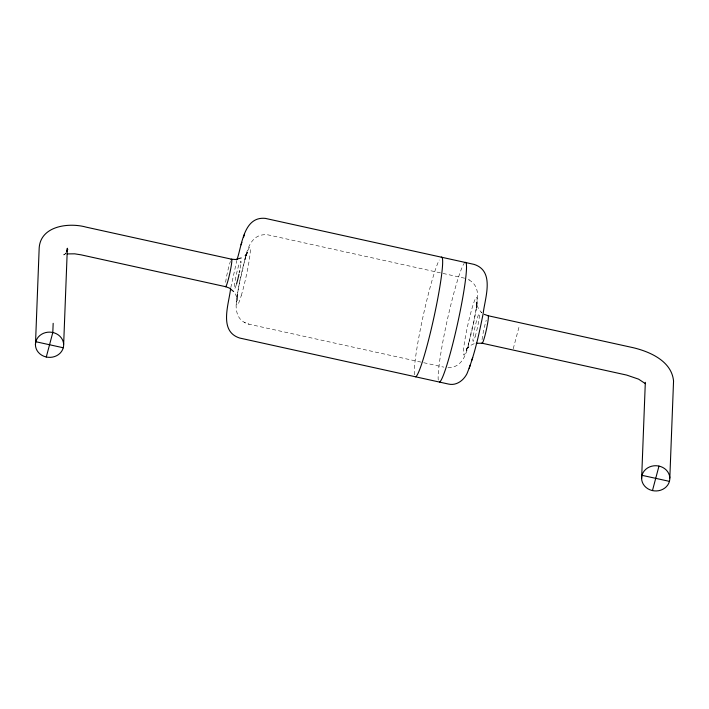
<?xml version="1.0" encoding="UTF-8"?>
<svg xmlns="http://www.w3.org/2000/svg" width="709" height="709" viewBox="0 0 709 709"><rect width="100%" height="100%" fill="white"/><g stroke="black" fill="none" stroke-linecap="round" stroke-linejoin="round"><path stroke-width="0.53" stroke-dasharray="3.54 2.66" d="M237.045 297.638L237.409 294.634L237.187 300.536L236.54 296.646L234.901 293.065M476.705 304.79L476.342 307.795L476.563 301.892L477.201 305.783L478.85 309.363L481.376 312.394L481.065 312.057L483.529 313.786M230.815 287.597L236.824 260.469M513.236 348.766L519.263 326.105M245.775 256.844L244.959 259.352L247.37 251.961M466.38 350.468L468.791 343.076L467.975 345.584A29.574 2.606 -77.6 0 1 465.76 335.047A29.574 2.606 -77.6 0 1 476.971 297.957A29.574 2.606 -77.6 0 1 467.975 345.584M246.342 255.134L247.494 252.342L245.349 255.479L246.076 254.487L243.036 257.083M467.408 347.295L466.256 350.086L468.401 346.94L467.674 347.942L470.714 345.345L474.312 343.626M66.424 252.377L64.306 254.877L65.547 253.822M66.167 253.299L63.606 254.912L65.237 254.309M447.946 367.785C469.535 367.519 468.064 337.661 473.63 323.198C475.314 309.257 484.991 285.78 466.611 278.903M464.67 278.212L267.78 234.812C244.578 232.419 245.642 264.528 240.112 279.231C237.958 293.597 228.635 318.828 249.081 324.217L443.799 367.138M468.427 279.568L469.42 279.922M244.33 322.506L245.323 322.861M248.07 323.862L249.081 324.217M414.384 374.822A61.337 5.406 -77.6 0 1 422.626 318.403A61.337 5.406 -77.6 0 1 439.243 259.964M438.251 380.077A61.337 5.406 -77.6 0 1 447.352 319.741A61.337 5.406 -77.6 0 1 464.227 263.314M240.635 264.705A14.109 1.241 -77.6 0 1 239.89 269.571M236.203 285.018A14.109 1.241 -77.6 0 1 234.697 283.37A14.109 1.241 -77.6 0 1 239.385 263.34M225.613 282.315A14.109 1.241 -77.6 0 1 230.443 261.364M482.058 339.7A14.109 1.241 -77.6 0 1 486.223 320.238M475.119 336.757A14.109 1.241 -77.6 0 0 479.408 314.043A14.109 1.241 -77.6 0 0 474.064 331.732A14.109 1.241 -77.6 0 0 475.119 336.757M241.255 295.618A29.574 2.606 -77.6 0 0 250.25 247.99A29.574 2.606 -77.6 0 0 239.039 285.08A29.574 2.606 -77.6 0 0 241.255 295.618"/><path stroke-width="1.06" d="M35.45 344.999L39.181 247.937C40.661 225.684 69.101 222.36 86.117 227.128L231.542 259.184L235.512 259.521L241.237 257.943M53.166 323.322L52.812 332.486L46.289 357.008M63.65 344.494L67.346 248.239L66.965 251.527L67.718 249.364L66.859 251.376M641.627 478.593L645.323 382.337M669.819 478.096L673.55 381.034C671.733 361.351 650.366 351.859 633.527 347.773L488.093 315.727L484.344 314.362M230.602 288.643C228.91 304.179 218.469 331.263 239.66 338.033L448.478 384.056C456.366 385.918 463.5 380.503 466.939 373.767C474.782 354.544 478.992 334.063 483.139 313.786C484.832 298.25 495.272 271.157 474.091 264.395L265.272 218.372C243.692 216.272 242.044 244.773 237.072 259.467M652.457 490.601L658.98 466.088M243.533 237.276L244.561 234.103M241.051 244.844L241.866 242.327M469.19 368.326L470.218 365.153M471.884 360.092L472.699 357.584M476.271 343.271L482.2 343.245L626.738 375.096L638.587 379.155L645.403 383.658M67.24 253.911L74.729 253.831L81.127 254.85L225.657 286.702L229.406 288.067L233.633 291.55M35.822 341.72L63.269 347.773A14.109 12.62 2.2 0 0 45.509 332.618A14.109 12.62 2.2 0 0 39.864 353.853A14.109 12.62 2.2 0 0 63.269 347.773M642 475.322L669.447 481.367A14.109 12.62 2.2 0 0 651.686 466.212A14.109 12.62 2.2 0 0 646.041 487.446A14.109 12.62 2.2 0 0 669.447 481.367M441.273 257.163A61.337 5.406 -77.6 0 1 434.652 314.025A61.337 5.406 -77.6 0 1 415.66 376.825M465.139 262.419A61.337 5.406 -77.6 0 1 458.51 319.28A61.337 5.406 -77.6 0 1 439.527 382.089M240.759 261.444A14.109 1.241 -77.6 0 1 240.812 262.658M239.686 270.696A14.109 1.241 -77.6 0 1 239.341 272.442M238.968 274.232A14.109 1.241 -77.6 0 1 236.469 284.167M231.072 259.822A14.109 1.241 -77.6 0 1 230.017 272.256A14.109 1.241 -77.6 0 1 225.382 286.409M488.093 315.727A14.109 1.241 -77.6 0 1 486.17 330.607A14.109 1.241 -77.6 0 1 481.934 342.952"/></g></svg>
